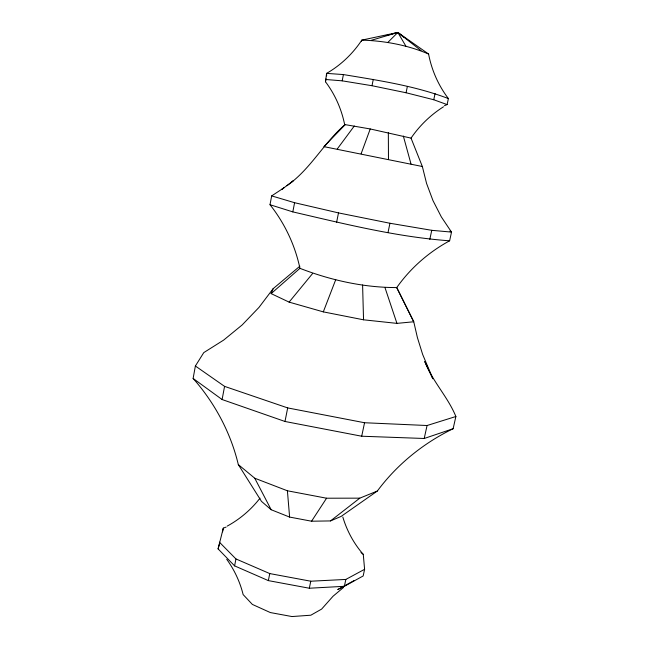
<?xml version="1.0" encoding="UTF-8"?>
<svg xmlns="http://www.w3.org/2000/svg" width="649" height="649" viewBox="0 0 649 649"><rect width="100%" height="100%" fill="white"/><g stroke="black" fill="none" stroke-linecap="round" stroke-linejoin="round"><path stroke-width="0.97" d="M286.899 185.728C310.433 169.405 323.6 143.064 345.049 124.608L370.23 128.956L411.036 138.123L422.345 166.501L426.571 183.44L432.988 200.622L441.336 216.904L451.517 232.099L449.619 240.811C428.746 252.104 410.436 268.159 396.758 287.564L413.754 321.766L417.404 337.577L422.637 354.395L432.851 378.773L424.771 361.485C432.445 381.401 447.851 396.863 455.882 416.504L453.132 428.721C423.432 443.129 397.01 464.473 377.337 491.033L341.098 516.426L330.511 520.92L311.561 521.212L289.608 517.075L271.168 509.725L261.482 501.377L238.313 464.587C230.719 432.696 214.819 402.964 193.118 378.448L195.381 366.004L203.77 352.618L223.662 340.084L242.166 324.946L259.008 307.383L273.156 288.667L299.854 266.195M453.132 428.721L424.203 438.489L361.704 436.225L284.992 421.477L222.104 399.533L224.57 386.374L195.381 366.004M396.758 287.564C363.829 287.621 330.576 280.206 299.935 268.329C295.068 245.184 284.676 223.264 270.008 204.719L271.68 195.893L283.816 187.918L281.958 189.313L293.024 180.966L291.701 181.955M342.826 517.05C346.899 530.752 353.843 543.619 363.278 554.376L364.6 569.303L363.164 575.963L344.368 586.307L309.322 588.229L268.345 580.612L234.597 565.879L218.088 548.876L223.297 528.124L226.095 527.085M222.591 531.831L223.297 528.124M449.619 240.811C396.531 236.926 344.546 223.881 292.821 211.89L294.589 202.707L271.68 195.893M422.345 166.501L323.892 146.633L344.757 125.111C341.682 109.47 335.103 94.511 325.482 81.782L326.593 73.378C340.725 65.257 352.821 53.713 361.801 40.124L397.829 32.45L428.591 54.037C431.65 70.141 438.432 85.53 448.394 98.559L447.104 104.594L444.37 105.746M325.482 81.782L326.058 78.829M234.597 565.879L235.944 558.943L219.378 542.15M325.417 79.47L342.185 80.833L343.41 74.57C378.773 80.435 414.743 85.773 448.394 98.559M284.992 421.477L287.685 407.913L224.57 386.374M336.62 222.274L338.494 212.904L294.589 202.707M268.345 580.612L269.757 573.578L235.944 558.943M342.185 80.833L371.999 85.717L373.28 79.373M447.104 104.594L433.759 99.743L406.071 92.758L407.377 86.422M309.322 588.229L310.774 581.212L345.828 579.435L364.6 569.303M388.005 232.593L389.944 223.256L431.755 230.314L451.517 232.099L449.952 231.125M361.704 436.225L364.551 422.742L427.066 425.517L455.882 416.504M433.759 99.743L435.073 93.529M345.828 579.435L344.368 586.307L337.764 589.552L354.07 580.587M429.8 239.408L431.755 230.314M424.203 438.489L427.066 425.517M218.088 548.876L219.678 543.172M361.412 41.422L361.801 40.124C384.508 40.806 407.661 45.073 428.591 54.037M361.12 153.756L370.23 128.956M273.156 288.667L271.136 293.616L289.105 302.118L323.307 311.869L335.736 279.654M344.757 125.111L345.049 124.608M311.561 521.212L326.569 498.213L359.789 498.156L377.337 491.033M411.036 138.123C419.57 125.606 430.701 114.881 443.502 106.777M337.253 148.994L354.297 125.995M260.006 498.164C251.139 509.611 239.903 519.2 227.191 526.12M289.105 302.118L312.623 273.489M387.704 42.566L397.829 32.45L421.055 50.622M271.136 293.616L299.935 268.329M330.511 520.92L359.789 498.156M343.418 587.523L333.051 596.228L321.62 609.095L310.839 615.211L291.961 616.55L270.333 612.559L252.356 604.414L243.132 594.573C240.008 581.893 234.37 569.854 226.72 559.284M395.995 33.294L397.829 32.45L404.108 37.488M371.423 40.27L397.829 32.45L406.031 46.395M386.269 35.492L390.122 34.478M392.045 33.967L397.829 32.45M323.307 311.869L363.545 319.803L396.945 323.38L413.754 321.766L396.863 287.929M343.41 74.57L326.593 73.378L326.634 75.876M269.757 573.578L310.774 581.212M238.313 464.587L254.757 478.224L287.402 490.782L326.569 498.213M287.685 407.913L364.551 422.742M338.494 212.904L389.944 223.256M371.999 85.717L406.071 92.758M270.008 204.719L292.821 211.89M193.118 378.448L222.104 399.533M360.974 552.518L363.278 554.376M254.757 478.224L271.168 509.725M385.068 287.872L396.945 323.38M403.337 136.039L411.02 164.027M287.402 490.782L289.608 517.075M362.596 284.984L363.545 319.803M388.337 132.664L388.475 159.329"/></g></svg>
